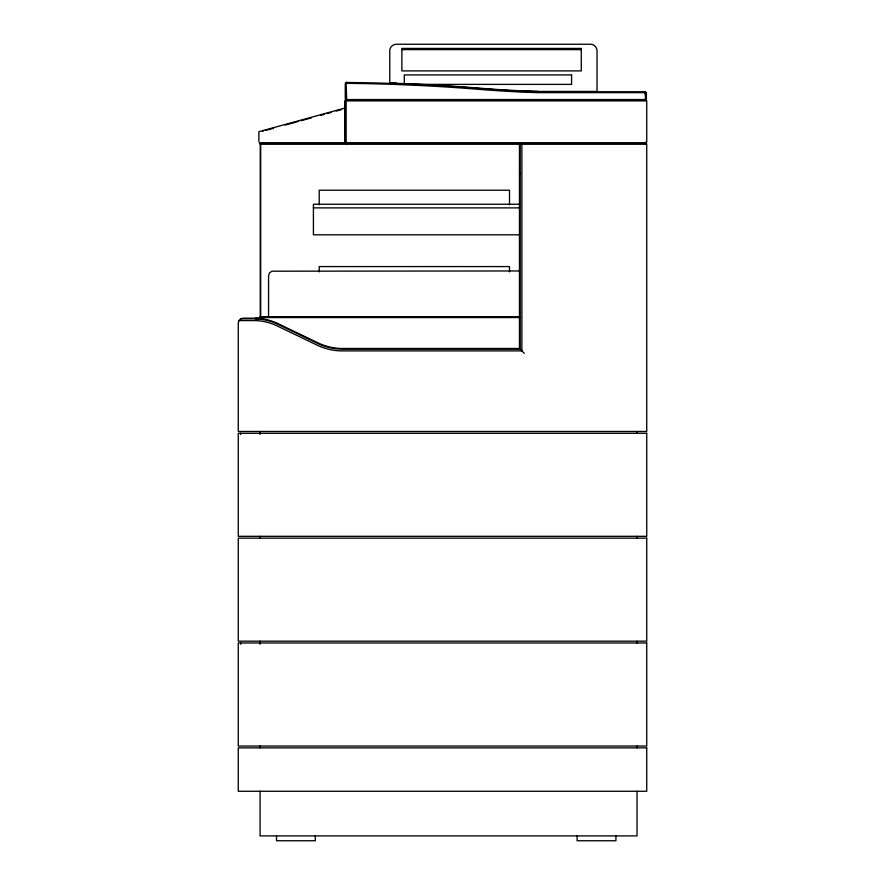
<?xml version="1.0" encoding="UTF-8"?>
<svg xmlns="http://www.w3.org/2000/svg" width="885" height="885" viewBox="0 0 885 885"><rect width="100%" height="100%" fill="white"/><g stroke="black" fill="none" stroke-linecap="round" stroke-linejoin="round"><path stroke-width="1.33" d="M646.415 141.534L645.32 143.636M260.245 143.956L260.245 317.56L260.079 318.169L243.109 318.169L240.687 318.821L238.917 320.591L238.264 323.014L238.264 431.471L646.736 431.471L646.736 143.956L260.079 143.956M644.313 143.956L646.415 142.739L646.736 141.534L646.736 100.779L344.929 100.779L344.929 141.534L345.25 142.739L347.351 143.956M644.922 100.447L645.519 98.346L644.922 91.763M346.743 82.449L346.135 84.54L346.743 100.447M644.899 143.636L645.353 142.739M645.364 100.447L646.415 98.346L646.415 93.865L645.364 91.763M346.3 82.438L345.25 84.529L345.25 98.346L346.3 100.447M260.245 317.56L261.296 316.963M344.929 108.047L258.874 131.688L258.874 141.534M262.712 131.257L263.52 131.035M265.71 130.427L273.542 128.281M285.235 125.073L298.3 121.488M300.911 120.769L311.365 117.893M320.503 115.382L324.419 114.309M327.041 113.59L330.957 112.517M336.178 111.079L341.4 109.64M401.878 49.626L581.268 49.626M518.754 91.432L597.021 91.432L597.021 50.711C597.021 47.248 594.023 44.261 590.561 44.25L396.226 44.25C392.763 44.261 389.765 47.248 389.765 50.711L389.765 83.046L396.226 83.046M645.519 91.763L537.925 91.763A1168.466 1168.466 0 0 1 479.161 88.478A1874.906 1874.906 0 0 0 367.352 82.77L346.135 82.438M646.415 92.648L537.914 92.648A1169.439 1169.439 0 0 1 479.095 89.363A1874.065 1874.065 0 0 0 367.33 83.655L345.25 83.312M345.25 99.562L646.415 99.562M346.135 100.447L645.519 100.447M259.194 142.739L646.415 142.739M260.079 143.636L645.519 143.636M519.462 173.04L520.07 173.04M519.462 174.091L520.07 174.091M519.462 204.247L313.412 204.247L313.412 234.813L519.462 234.813M313.412 207.886L519.462 207.886M519.462 270.965L271.916 271.197L269.494 272.956L268.564 275.81L268.564 316.963M260.245 316.963L519.462 316.963M260.079 317.118L519.462 317.118M260.079 317.56L519.462 317.56M240.687 318.821L260.079 318.821L260.079 316.963M238.917 320.591L255.455 320.591A54.405 54.405 0 0 1 275.677 325.204L318.534 345.814A60.047 60.047 0 0 0 340.858 350.902L521.896 350.902L521.896 143.956M524.318 353.325L519.462 348.469L340.858 348.469A57.226 57.226 0 0 1 319.585 343.623L276.728 323.014A57.226 57.226 0 0 0 255.455 318.169M389.776 83.046L412.167 83.931A1871.653 1871.653 0 0 1 479.194 88.157L498.731 89.573A1169.848 1169.848 0 0 0 537.936 91.432M346.3 143.636L345.25 141.534L345.25 100.779M346.743 143.636L346.135 141.534L346.135 100.779M637.034 431.471L637.034 433.285M637.034 536.321L637.034 538.146M637.034 641.183L637.034 642.997M637.034 746.033L637.034 747.858M637.034 791.267L637.034 835.905L260.079 835.905L260.079 791.267M615.916 835.905L615.916 840.75L577.12 840.75L577.12 835.905M520.115 143.956L520.115 349.121L340.858 349.121A57.979 57.979 0 0 1 319.308 344.21L276.452 323.6A56.474 56.474 0 0 0 255.455 318.821M519.462 143.956L519.462 348.469M509.517 204.822L509.517 190.22L319.219 190.22L319.219 204.822M509.517 271.894L509.517 266.573L319.219 266.573L319.219 271.894M315.314 835.905L315.314 840.75L276.529 840.75L276.529 835.905M260.688 143.956L260.688 317.118M260.079 431.471L260.079 434.502M260.079 536.321L260.079 538.146M260.079 641.183L260.079 644.214M260.079 746.033L260.079 747.858M240.687 433.285L240.687 434.557M240.687 642.997L240.687 644.258M581.268 48.421L401.878 48.421L401.878 70.9L581.268 70.9L581.268 48.421M571.577 74.915L404.301 74.915L404.301 84.385L571.577 84.385L571.577 74.915M646.736 433.285L238.264 433.285L238.264 536.321L646.736 536.321L646.736 433.285M646.736 538.146L238.264 538.146L238.264 641.183L646.736 641.183L646.736 538.146M646.736 642.997L238.264 642.997L238.264 746.033L646.736 746.033L646.736 642.997M646.736 747.858L238.264 747.858L238.264 791.267L646.736 791.267L646.736 747.858"/></g></svg>
